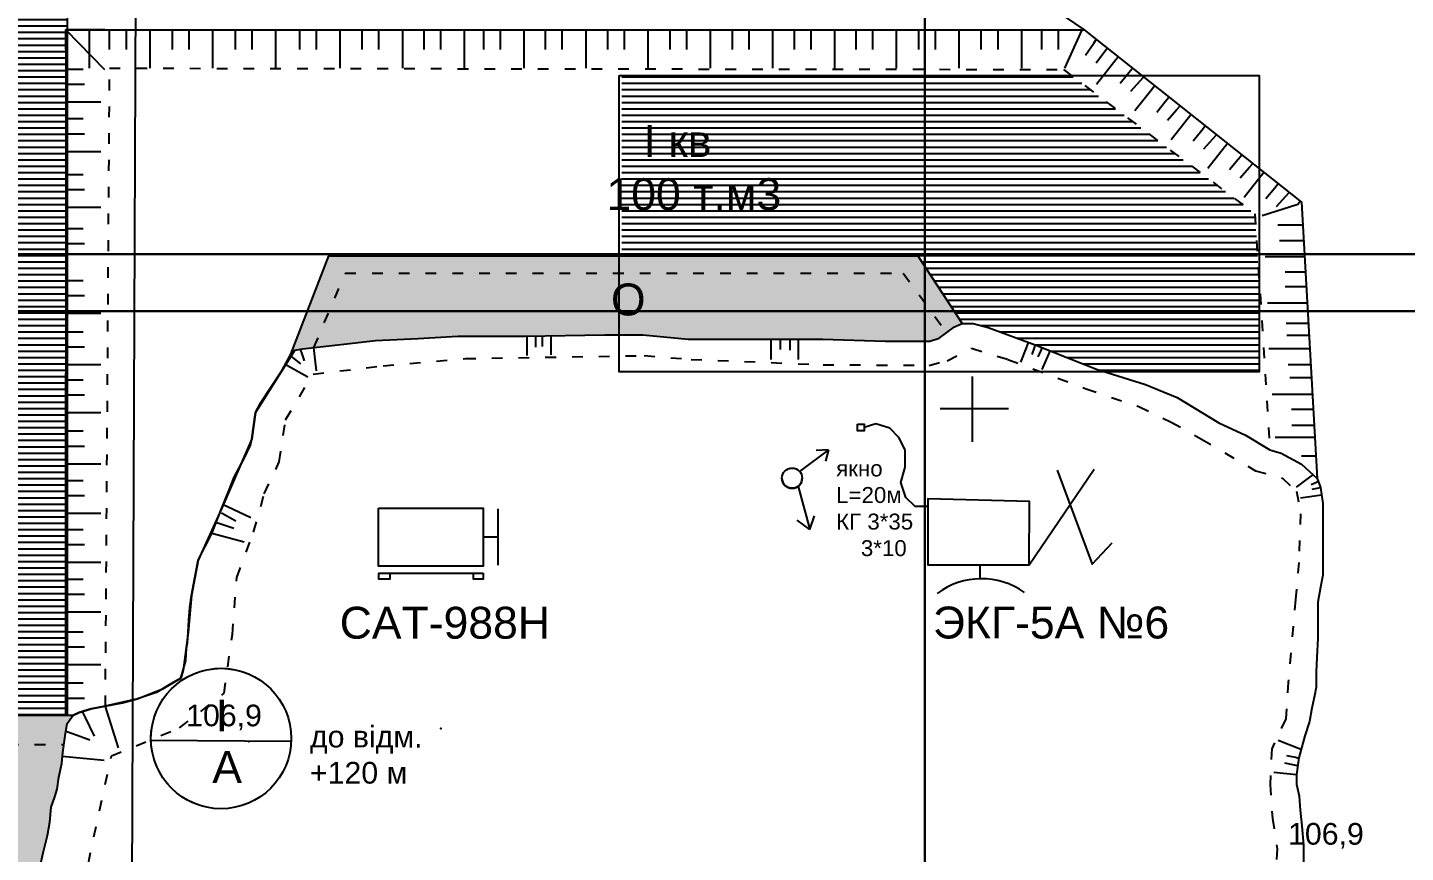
# Model space of a CAD drawing. Header units: millimetres. Extents: x 6127 to 9314, y 4730 to 7085.
# Drawn here: x 7051.8 to 7268, y 5930.4 to 6059.7 of the extents above; entities that cross this region are included whole.
import ezdxf

# ---------------------------------------------------------------- set-up
doc = ezdxf.new("R2010")
doc.units = ezdxf.units.MM
doc.header["$LTSCALE"] = 0.7
doc.linetypes.add('ACAD_ISO02W100', pattern=[15, 12, -3])
doc.linetypes.add('ACAD_ISO03W100', pattern=[30, 12, -18])
doc.layers.add('ИзосеймРадиус', color=90, linetype='Continuous', lineweight=30)
doc.layers.add('СейсмобезпечнаВідстань', color=210, linetype='Continuous', lineweight=30)
for name, color, linetype in [('Пикет', 7, 'Continuous'), ('свердловини', 7, 'Continuous'), ('чорн', 255, 'Continuous')]:
    doc.layers.add(name, color=color, linetype=linetype)
doc.styles.get("Standard").update_dxf_attribs({"font": 'arial.ttf'})
pattern_1 = [(0, (0, 0), (0, 1), [])]

msp = doc.modelspace()

# ---------------------------------------------------------------- hatches: boundary and pattern name
at = {"layer": 'чорн', "ltscale": 0.2, "transparency": 33554687}
h = msp.add_hatch(dxfattribs=at)
h.set_pattern_fill('_USER', color=8, pattern_type=0)
h.set_pattern_definition(pattern_1)
h.paths.add_polyline_path([(7058.05, 6088.44), (7033.33, 6088.44), (7033.33, 5952), (7058.05, 5952)])
h.paths.add_polyline_path([(7033.33, 6088.44), (7001.97, 6088.44), (7001.97, 6047.21), (7007.02, 6011.98), (7007.02, 5961.74), (7001.97, 5961.74), (7001.97, 5952), (7033.33, 5952)])
h = msp.add_hatch(dxfattribs=at)
h.set_pattern_fill('_USER', color=8, pattern_type=0)
h.set_pattern_definition(pattern_1)
h.paths.add_polyline_path([(7181.6, 5850.99), (7179.51, 5851.83), (7181.6, 5852.29), (7181.6, 5858.91), (7145.05, 5856.6), (7145.05, 5827.84), (7181.6, 5827.84)])
h.paths.add_polyline_path([(7181.6, 5888.85), (7145.05, 5888.85), (7145.05, 5856.6), (7181.6, 5858.91)])
h.paths.add_polyline_path([(7145.05, 5888.85), (7129.11, 5888.85), (7129.11, 5855.6), (7145.05, 5856.6)])
h.paths.add_polyline_path([(7145.05, 5856.6), (7129.11, 5855.6), (7129.11, 5849.54), (7131.31, 5849.77, -1.044193), (7134.09, 5849.89, -0.957677), (7131.31, 5849.77), (7129.11, 5849.54), (7129.11, 5827.84), (7145.05, 5827.84)])
h.paths.add_polyline_path([(7145.05, 5827.59), (7129.11, 5827.59), (7081.21, 5827.75), (7081.21, 5777.42), (7082.42, 5774.68), (7145.05, 5774.68)])
h.paths.add_polyline_path([(7181.6, 5825.85), (7181.6, 5827.59), (7145.05, 5827.59), (7145.05, 5774.68), (7181.55, 5774.68)])
h.paths.add_polyline_path([(7173.87, 5821.36, -1), (7175.33, 5821.36, -1)], flags=16)
h.paths.add_polyline_path([(7067.78, 5807.78, -0.419098), (7064.44, 5811.07, -0.411677), (7067.7, 5814.36), (7067.75, 5827.84), (7052.16, 5827.84), (7052.16, 5774.68), (7081.21, 5774.68), (7081.21, 5777.42)])
h.paths.add_polyline_path([(7081.21, 5827.84), (7067.75, 5827.84), (7067.7, 5814.36, -0.416754), (7071.02, 5811.07, -0.409346), (7067.78, 5807.78), (7081.21, 5777.42)], flags=17)
h.paths.add_polyline_path([(7244.35, 6030.54), (7215.59, 6052.2), (7192.93, 6052.2), (7192.93, 6021.67), (7198.43, 6013.31), (7200.17, 6013.31), (7202.49, 6012.67), (7209.9, 6009.96), (7215.29, 6007.83), (7219.49, 6006.17), (7220.87, 6005.73), (7245, 6005.73), (7245, 6020.49)])
h.paths.add_polyline_path([(7192.93, 6052.2), (7145.05, 6052.2), (7145.05, 6023.93), (7191.45, 6023.93), (7192.93, 6021.67)])
h.paths.add_polyline_path([(7130.05, 5798.08), (7159.97, 5798.08), (7159.97, 5816.74), (7130.05, 5816.74)], flags=9)
h.paths.add_polyline_path([(7167.51, 5821.76), (7178.45, 5821.75), (7178.46, 5828.75), (7167.52, 5828.77)], flags=9)
h.paths.add_polyline_path([(7140.61, 6028.36), (7170.53, 6028.36), (7170.53, 6047.01), (7140.61, 6047.01)], flags=9)
h = msp.add_hatch(color=8, dxfattribs=at)
h.dxf.hatch_style = 1
h.paths.add_polyline_path([(7099.05, 6023.93), (7093.36, 6009.13), (7093.74, 6009.14), (7094.92, 6009.34), (7101.44, 6010.08), (7106.4, 6010.64), (7113.07, 6010.99), (7119.28, 6011.32), (7124.67, 6011.32), (7129.86, 6011.32), (7142.35, 6011.56), (7148.34, 6011.56), (7155.42, 6010.89), (7165.54, 6010.89), (7176.59, 6010.89), (7186.33, 6010.56), (7193.37, 6010.56), (7194.83, 6011.02), (7196, 6011.9), (7197.21, 6012.8), (7198.43, 6013.31), (7191.45, 6023.93)])
h.paths.add_polyline_path([(7140.61, 6028.36), (7170.53, 6028.36), (7170.53, 6047.01), (7140.61, 6047.01)], flags=9)
h = msp.add_hatch(color=8, dxfattribs=at)
h.dxf.hatch_style = 1
h.paths.add_polyline_path([(7056.45, 5940.3), (7056.68, 5942.17), (7057.18, 5944.31), (7057.34, 5946.06), (7057.41, 5946.53), (7057.5, 5947.49), (7057.8, 5949.27), (7058.02, 5950.59), (7058.34, 5951.03), (7058.92, 5951.83), (7010.66, 5951.83), (7002.32, 5951.83), (6992.74, 5884.17), (6995.98, 5889.47), (6999.23, 5893.2), (7003.42, 5898.01), (7006.96, 5900.76), (7009.04, 5902.37), (7009.59, 5902.65), (7011.03, 5903.73), (7021.97, 5903.06), (7022.46, 5903.06), (7026.06, 5902.81), (7041.09, 5901.88), (7046.38, 5900.78), (7048.02, 5900.55), (7048.32, 5900.76), (7048.43, 5901.56), (7048.43, 5902.99), (7048.54, 5903.52), (7049.99, 5910.64), (7051.12, 5914.49), (7051.4, 5917.06), (7051.94, 5919.93), (7052.43, 5922.51), (7053.01, 5925.72), (7054.3, 5930.51), (7055.29, 5935.11), (7055.49, 5937.45), (7056.05, 5939.1)])
h.paths.add_polyline_path([(7042.04, 5904.6), (7055.62, 5904.59), (7055.63, 5911.59), (7042.04, 5911.61)], flags=24)

# ---------------------------------------------------------------- linework, layer by layer
at = {"color": 1, "ltscale": 0.2, "transparency": 33554687}
msp.add_lwpolyline([(7106.83, 5984.36), (7123.3, 5984.36), (7123.3, 5975.28), (7106.83, 5975.28)], close=True, dxfattribs=at)
for points in [[(7125.58, 5984.26), (7125.58, 5975.41)], [(7125.71, 5979.83), (7123.3, 5979.83)], [(7106.84, 5974.17), (7123.29, 5974.17)], [(7106.84, 5974.17), (7106.84, 5973.3), (7108.71, 5973.3), (7108.71, 5974.17)], [(7123.29, 5974.17), (7123.29, 5973.21), (7121.75, 5973.21), (7121.75, 5974.17)]]:
    msp.add_lwpolyline(points, dxfattribs=at)
at = {"color": 3, "ltscale": 0.2, "transparency": 33554687}
for centre, radius in [((7031.15, 6019.46), 550), ((7118.46, 5800.5), 553)]:
    msp.add_circle(centre, radius, dxfattribs=at)
at = {"layer": 'ИзосеймРадиус', "color": 6, "lineweight": 40, "ltscale": 0.2, "transparency": 33554687}
for centre in [(7199.06, 6028.97), (7033.19, 6020.11)]:
    msp.add_ellipse(centre, major_axis=(6.57, -414.64), ratio=0.737732, dxfattribs=at)
at = {"layer": 'Пикет', "color": 7, "linetype": 'ACAD_ISO02W100', "ltscale": 0.2}
for p in [(7116.64, 5949.82), (7086.51, 5947.78)]:
    msp.add_point(p, dxfattribs=at)
at = {"layer": 'свердловини', "color": 7, "ltscale": 0.5}
msp.add_line((7069.19, 6181.27), (7067.7, 5814.36), dxfattribs=at)
at = {"layer": 'СейсмобезпечнаВідстань', "color": 6, "ltscale": 0.2, "transparency": 33554687}
for p, q in [((7192.57, 6443.6), (7192.57, 5614.47)), ((6893.16, 6024.18), (7505.02, 6024.18)), ((6727.3, 6015.26), (7339.11, 6015.26))]:
    msp.add_line(p, q, dxfattribs=at)
at = {"layer": 'чорн', "color": 7, "lineweight": 0, "ltscale": 0.2}
for p, q in [((7069.19, 6181.27), (7068.13, 5921.73)), ((7182, 5996.49), (7181.98, 5997.52)), ((7181.98, 5997.52), (7183.03, 5997.52)), ((7183.03, 5997.52), (7183.04, 5997)), ((7183.04, 5997), (7183.05, 5996.49)), ((7183.05, 5996.49), (7182, 5996.49))]:
    msp.add_line(p, q, dxfattribs=at)
at = {"layer": 'чорн', "color": 1, "ltscale": 0.2, "transparency": 33554687}
for p, q in [((7057.79, 6059.36), (7063.89, 6053.16)), ((7057.79, 6056.31), (7057.79, 6059.36)), ((7061.52, 6053.36), (7061.52, 6059.36)), ((7064.67, 6056.31), (7064.67, 6059.36)), ((7067.3, 6056.31), (7067.3, 6059.36)), ((7071.02, 6053.36), (7071.02, 6059.36)), ((7074.51, 6056.31), (7074.51, 6059.36)), ((7077.14, 6056.31), (7077.14, 6059.36)), ((7080.86, 6053.36), (7080.86, 6059.36)), ((7084.4, 6056.31), (7084.4, 6059.36)), ((7087.03, 6056.31), (7087.03, 6059.36)), ((7090.75, 6053.36), (7090.75, 6059.36)), ((7094.51, 6056.31), (7094.51, 6059.36)), ((7097.14, 6056.31), (7097.14, 6059.36)), ((7100.86, 6053.36), (7100.86, 6059.36)), ((7104.3, 6056.31), (7104.3, 6059.36)), ((7106.92, 6056.31), (7106.92, 6059.36)), ((7110.65, 6053.36), (7110.65, 6059.36)), ((7114, 6056.31), (7114, 6059.36)), ((7116.63, 6056.31), (7116.63, 6059.36)), ((7120.35, 6053.36), (7120.35, 6059.36)), ((7123.36, 6056.31), (7123.36, 6059.36)), ((7125.99, 6056.31), (7125.99, 6059.36)), ((7129.71, 6053.36), (7129.71, 6059.36)), ((7133.07, 6056.31), (7133.07, 6059.36)), ((7135.69, 6056.31), (7135.69, 6059.36)), ((7139.42, 6053.36), (7139.42, 6059.36)), ((7142.82, 6056.31), (7142.82, 6059.36)), ((7145.45, 6056.31), (7145.45, 6059.36)), ((7149.17, 6053.36), (7149.17, 6059.36)), ((7152.6, 6056.31), (7152.6, 6059.36)), ((7155.22, 6056.31), (7155.22, 6059.36)), ((7158.95, 6053.36), (7158.95, 6059.36)), ((7162.37, 6056.31), (7162.37, 6059.36)), ((7165, 6056.31), (7165, 6059.36)), ((7168.72, 6053.36), (7168.72, 6059.36)), ((7172.1, 6056.31), (7172.1, 6059.36)), ((7174.72, 6056.31), (7174.72, 6059.36)), ((7178.45, 6053.36), (7178.45, 6059.36)), ((7181.8, 6056.31), (7181.8, 6059.36)), ((7184.43, 6056.31), (7184.43, 6059.36)), ((7188.15, 6053.36), (7188.15, 6059.36)), ((7191.61, 6056.31), (7191.61, 6059.36)), ((7194.24, 6056.31), (7194.24, 6059.36)), ((7197.96, 6053.36), (7197.96, 6059.36)), ((7201.43, 6056.31), (7201.43, 6059.36)), ((7204.06, 6056.31), (7204.06, 6059.36)), ((7207.78, 6053.36), (7207.78, 6059.36)), ((7210.91, 6056.31), (7210.91, 6059.36)), ((7213.53, 6056.31), (7213.53, 6059.36)), ((7214.56, 6053.36), (7217.26, 6059.36)), ((7217.77, 6055.43), (7219.06, 6057.3)), ((7219.06, 6057.3), (7219.45, 6057.86)), ((7219.44, 6054.23), (7220.81, 6056.04)), ((7220.81, 6056.04), (7221.16, 6056.51)), ((7222.55, 6054.71), (7222.89, 6055.14)), ((7060.51, 6053.17), (7057.76, 6053.17)), ((7219.48, 6050.85), (7222.55, 6054.71)), ((7224.6, 6052.69), (7225.15, 6053.36)), ((7060.74, 6050.81), (7057.74, 6050.81)), ((7223.24, 6051.02), (7224.6, 6052.69)), ((7224.91, 6049.76), (7226.35, 6051.36)), ((7226.35, 6051.36), (7226.89, 6051.97)), ((7225.53, 6046.72), (7228.23, 6050.13)), ((7228.23, 6050.13), (7228.61, 6050.62)), ((7228.26, 6050.18), (7228.61, 6050.62)), ((7230.32, 6048.17), (7230.86, 6048.83)), ((7063.3, 6048.03), (7057.73, 6048.03)), ((7228.95, 6046.49), (7230.32, 6048.17)), ((7230.62, 6045.23), (7232.06, 6046.84)), ((7232.06, 6046.84), (7232.61, 6047.45)), ((7060.51, 6045.4), (7057.76, 6045.4)), ((7231.24, 6042.19), (7233.94, 6045.61)), ((7233.94, 6045.61), (7234.32, 6046.09)), ((7233.98, 6045.66), (7234.32, 6046.09)), ((7236.03, 6043.64), (7236.57, 6044.31)), ((7060.74, 6043.04), (7057.74, 6043.04)), ((7234.66, 6041.97), (7236.03, 6043.64)), ((7236.34, 6040.71), (7237.77, 6042.31)), ((7237.77, 6042.31), (7238.32, 6042.93)), ((7063.3, 6040.26), (7057.73, 6040.26)), ((7236.95, 6037.67), (7239.65, 6041.08)), ((7239.65, 6041.08), (7240.03, 6041.57)), ((7239.69, 6041.14), (7240.03, 6041.57)), ((7240.38, 6037.45), (7241.74, 6039.12)), ((7241.74, 6039.12), (7242.29, 6039.79)), ((7243.48, 6037.79), (7244.03, 6038.4)), ((7060.51, 6036.63), (7057.76, 6036.63)), ((7242.05, 6036.19), (7243.48, 6037.79)), ((7242.66, 6033.15), (7245.36, 6036.56)), ((7245.36, 6036.56), (7245.75, 6037.05)), ((7245.4, 6036.61), (7245.75, 6037.05)), ((7060.74, 6034.27), (7057.74, 6034.27)), ((7246.09, 6032.93), (7247.46, 6034.6)), ((7247.46, 6034.6), (7248, 6035.26)), ((7249.2, 6033.27), (7249.75, 6033.88)), ((7063.3, 6031.49), (7057.73, 6031.49)), ((7245.51, 6030.26), (7251.08, 6032.04)), ((7247.76, 6031.66), (7249.2, 6033.27)), ((7251.08, 6032.04), (7251.46, 6032.52)), ((7060.51, 6028.19), (7057.76, 6028.19)), ((7247.97, 6028.78), (7251.86, 6028.78)), ((7060.74, 6025.83), (7057.74, 6025.83)), ((7248.21, 6026.34), (7251.99, 6026.34)), ((7245.99, 6023.85), (7252.13, 6023.85)), ((7249.1, 6021.4), (7252.27, 6021.4)), ((7060.51, 6020.03), (7057.76, 6020.03)), ((7249.1, 6019.15), (7252.4, 6019.15)), ((7060.74, 6017.67), (7057.74, 6017.67)), ((7246.34, 6016.55), (7252.55, 6016.55)), ((7063.3, 6014.89), (7057.73, 6014.89)), ((7060.51, 6011.97), (7057.76, 6011.97)), ((7249.26, 6013.36), (7252.73, 6013.36)), ((7249.38, 6011.5), (7252.84, 6011.5)), ((7060.74, 6009.6), (7057.74, 6009.6)), ((7246.52, 6009.39), (7252.96, 6009.39)), ((7063.3, 6006.83), (7057.73, 6006.83)), ((7249.57, 6006.89), (7253.1, 6006.89)), ((7060.51, 6004.44), (7057.76, 6004.44)), ((7249.82, 6004.84), (7253.21, 6004.84)), ((7060.74, 6002.08), (7057.74, 6002.08)), ((7247.08, 6002.23), (7253.36, 6002.23)), ((7063.3, 5999.31), (7057.73, 5999.31)), ((7250.07, 5999.87), (7253.5, 5999.87)), ((7250.13, 5997.39), (7253.64, 5997.39)), ((7060.51, 5996.41), (7057.76, 5996.41)), ((7247.52, 5995.47), (7253.75, 5995.47)), ((7060.74, 5994.05), (7057.74, 5994.05)), ((7251.68, 5992.55), (7253.91, 5992.55)), ((7063.3, 5991.27), (7057.73, 5991.27)), ((7060.51, 5988.67), (7057.76, 5988.67)), ((7060.74, 5986.31), (7057.74, 5986.31)), ((7063.3, 5983.53), (7057.73, 5983.53)), ((7060.51, 5980.97), (7057.76, 5980.97)), ((7060.74, 5978.61), (7057.74, 5978.61)), ((7063.3, 5975.83), (7057.73, 5975.83)), ((7060.51, 5973.18), (7057.76, 5973.18)), ((7060.74, 5970.81), (7057.74, 5970.81)), ((7063.3, 5968.04), (7057.73, 5968.04)), ((7060.51, 5964.93), (7057.76, 5964.93)), ((7060.74, 5962.56), (7057.74, 5962.56)), ((7063.3, 5959.79), (7057.73, 5959.79)), ((7060.51, 5956.89), (7057.76, 5956.89)), ((7060.74, 5954.53), (7057.74, 5954.53))]:
    msp.add_line(p, q, dxfattribs=at)
at = {"layer": 'чорн', "color": 18, "ltscale": 0.2, "true_color": 0x000000, "transparency": 33554687}
for p, q in [((7130.16, 6008.32), (7130.16, 6011.32)), ((7131.52, 6009.6), (7131.52, 6011.35)), ((7132.6, 6009.71), (7132.6, 6011.37)), ((7133.93, 6008.4), (7133.93, 6011.4)), ((7168.46, 6007.66), (7168.46, 6010.89)), ((7169.91, 6009.24), (7169.91, 6010.89)), ((7171.44, 6009.15), (7171.44, 6010.89)), ((7172.76, 6007.66), (7172.76, 6010.89)), ((7208.53, 6009.5), (7208.86, 6010.34)), ((7209.8, 6009.5), (7209.9, 6009.96)), ((7093.42, 6008.01), (7093.16, 6008.22)), ((7094.67, 6007.02), (7093.42, 6008.01)), ((7094.86, 6008.56), (7094.63, 6009.29)), ((7095.22, 6007.47), (7094.86, 6008.56)), ((7096.76, 6009.11), (7096.71, 6009.55)), ((7097.11, 6005.91), (7096.76, 6009.11)), ((7207.64, 6007.26), (7208.53, 6009.5)), ((7209.42, 6008.47), (7209.8, 6009.5)), ((7210.34, 6008.1), (7210.75, 6008.99)), ((7210.75, 6008.99), (7210.99, 6009.53)), ((7210.99, 6006.09), (7212.02, 6008.5)), ((7212.02, 6008.5), (7212.25, 6009.03)), ((7092.6, 6006.67), (7092.29, 6006.84)), ((7095.75, 6004.9), (7092.6, 6006.67)), ((7250.9, 5987.67), (7253.17, 5989.37)), ((7253.17, 5989.37), (7253.48, 5989.6)), ((7253.18, 5988.07), (7254.12, 5988.5)), ((7251.52, 5985.97), (7254.45, 5986.41)), ((7253.36, 5987.34), (7254.66, 5987.6)), ((7254.45, 5986.41), (7254.82, 5986.46)), ((7083.16, 5984.56), (7082.5, 5984.87)), ((7086.83, 5982.84), (7083.16, 5984.56)), ((7081.82, 5981.93), (7081.37, 5982.07)), ((7084.14, 5981.18), (7081.82, 5981.93)), ((7084.45, 5982.33), (7082.24, 5983.56)), ((7085.8, 5979.01), (7080.69, 5980.39)), ((7060.86, 5951.61), (7060.44, 5952.48)), ((7062.32, 5948.58), (7060.86, 5951.61)), ((7064.24, 5952.57), (7064.01, 5953.29)), ((7066.08, 5946.77), (7064.24, 5952.57)), ((7058.99, 5948.93), (7057.81, 5949.35)), ((7061.59, 5947.99), (7058.99, 5948.93)), ((7247.98, 5947.95), (7251.2, 5946.7)), ((7057.82, 5945.34), (7057.28, 5945.39)), ((7063.83, 5944.76), (7057.82, 5945.34)), ((7249.31, 5945.57), (7250.72, 5945.28)), ((7250.72, 5945.28), (7251.23, 5945.17)), ((7251.2, 5946.7), (7251.61, 5946.55)), ((7247.32, 5942.97), (7250.89, 5942.57)), ((7249.02, 5944.43), (7250.79, 5944.05)), ((7250.79, 5944.05), (7251.07, 5943.98))]:
    msp.add_line(p, q, dxfattribs=at)
at = {"layer": 'чорн', "color": 7, "ltscale": 0.2, "transparency": 33554687}
for p, q in [((7199.99, 6004.99), (7199.99, 5994.99)), ((7194.99, 5999.99), (7204.99, 5999.99)), ((7194.99, 5999.99), (7194.99, 5999.99)), ((7194.99, 5999.99), (7199.99, 5999.99))]:
    msp.add_line(p, q, dxfattribs=at)
at = {"layer": 'чорн', "color": 1, "lineweight": 0, "ltscale": 0.2}
for p, q in [((7184.88, 5997.56), (7183.04, 5997)), ((7183.04, 5997), (7184.88, 5997.56)), ((7187.09, 5996.92), (7184.88, 5997.56)), ((7184.88, 5997.56), (7187.09, 5996.92)), ((7188.48, 5995.46), (7187.09, 5996.92)), ((7187.09, 5996.92), (7188.48, 5995.46)), ((7189.51, 5993.5), (7188.48, 5995.46)), ((7188.48, 5995.46), (7189.51, 5993.5)), ((7189.5, 5990.81), (7189.51, 5993.5)), ((7189.51, 5993.5), (7189.5, 5990.81)), ((7188.82, 5988.4), (7189.5, 5990.81)), ((7189.5, 5990.81), (7188.82, 5988.4)), ((7189.6, 5986.05), (7188.82, 5988.4)), ((7188.82, 5988.4), (7189.6, 5986.05)), ((7191.03, 5984.64), (7189.6, 5986.05)), ((7189.6, 5986.05), (7191.03, 5984.64)), ((7193.04, 5984.64), (7191.03, 5984.64)), ((7191.03, 5984.64), (7193.04, 5984.64)), ((7193.03, 5975.49), (7193.04, 5984.64)), ((7193.04, 5984.64), (7193.04, 5985.83)), ((7193.04, 5985.83), (7208.98, 5985.41)), ((7208.98, 5985.41), (7208.96, 5975.48)), ((7208.96, 5975.48), (7193.03, 5975.49))]:
    msp.add_line(p, q, dxfattribs=at)
at = {"layer": 'чорн', "ltscale": 0.2, "transparency": 33554687}
msp.add_line((7254.12, 5988.5), (7254.28, 5988.58), dxfattribs=at)
at = {"layer": 'чорн', "color": 5, "ltscale": 0.2}
msp.add_line((7071.15, 5947.99), (7093.16, 5947.81), dxfattribs=at)
at = {"layer": 'чорн', "color": 1, "ltscale": 0.2, "transparency": 33554687}
for points in [[(6993.87, 6059.36), (6987.48, 6095.08), (7164.99, 6095.08), (7217.56, 6059.36)], [(7063.91, 6059.36), (7057.79, 6059.36), (7057.73, 5951.75)], [(7057.79, 6059.36), (7217.56, 6059.36), (7251.65, 6032.37), (7254.11, 5989.02)], [(7093.74, 6009.14), (7093.74, 6009.14), (7087.57, 5999.34), (7087, 5995.21), (7082.24, 5984.25), (7078.57, 5976.21), (7077.54, 5970.68), (7076.98, 5964.87), (7076.23, 5958.97), (7075.82, 5957.72), (7074.29, 5956.8), (7072.01, 5955.43), (7069.04, 5954.44), (7063.96, 5953.29), (7061.78, 5952.88), (7059.87, 5952.31), (7058.92, 5951.83)], [(7058.92, 5951.83), (7010.66, 5951.83), (7002.32, 5951.83)]]:
    msp.add_lwpolyline(points, dxfattribs=at)
at = {"layer": 'чорн', "color": 6, "ltscale": 0.2, "transparency": 33554687}
for points in [[(7058.05, 6088.44), (7001.97, 6088.44), (7001.97, 5952), (7058.05, 5952)], [(7144.59, 6052.2), (7245, 6052.2), (7245, 6005.73), (7144.59, 6005.73)]]:
    msp.add_lwpolyline(points, close=True, dxfattribs=at)
at = {"layer": 'чорн', "color": 1, "linetype": 'ACAD_ISO03W100', "ltscale": 0.2, "transparency": 33554687}
msp.add_lwpolyline([(7064.01, 5953.29), (7064.67, 6053.36), (7214.31, 6053.16), (7244.35, 6030.54), (7246.72, 5993.51)], dxfattribs=at)
at = {"layer": 'чорн', "color": 18, "ltscale": 0.2, "true_color": 0x000000, "transparency": 33554687}
msp.add_lwpolyline([(7093.11, 6008.5), (7099.05, 6023.93), (7191.45, 6023.93), (7198.43, 6013.31)], dxfattribs=at)
at = {"layer": 'чорн', "color": 18, "linetype": 'ACAD_ISO03W100', "ltscale": 0.2, "true_color": 0x000000, "transparency": 33554687}
for points in [[(7096.71, 6009.55), (7101.64, 6021.19), (7189.17, 6021.19), (7196, 6011.9)], [(6999.23, 5893.2), (7006.71, 5947.29), (7057.51, 5947.29)]]:
    msp.add_lwpolyline(points, dxfattribs=at)
at = {"layer": 'чорн', "color": 7, "ltscale": 0.2, "transparency": 33554687}
for points in [[(7053.7, 5927.99), (7054.3, 5930.51), (7054.91, 5933.02), (7055.29, 5935.11), (7055.49, 5937.45), (7056.05, 5939.1), (7056.45, 5940.3), (7056.68, 5942.17), (7057.18, 5944.31), (7057.34, 5946.06), (7057.69, 5948.63), (7058.02, 5950.59), (7058.34, 5951.03), (7058.92, 5951.83), (7059.87, 5952.31), (7061.78, 5952.88), (7063.96, 5953.29), (7066.68, 5953.81), (7069.04, 5954.44), (7071.5, 5955.43), (7073.01, 5956.03), (7075.82, 5957.72), (7076.23, 5958.97), (7076.61, 5960.49), (7076.72, 5962.41), (7076.87, 5963.25), (7076.98, 5964.87), (7077.11, 5966.78), (7077.25, 5968.8), (7077.54, 5970.68), (7078.57, 5976.21), (7080.69, 5980.39), (7082.24, 5984.25), (7083.36, 5987.07), (7084.23, 5989.24), (7085.75, 5992.02), (7086.78, 5994.22), (7087, 5995.21), (7087.57, 5999.34), (7088.32, 6000.84), (7091.69, 6005.91), (7093.11, 6008.5), (7093.34, 6008.91), (7093.74, 6009.14), (7094.92, 6009.34), (7101.44, 6010.08), (7106.4, 6010.64), (7113.07, 6010.99), (7119.28, 6011.32), (7124.67, 6011.32), (7129.86, 6011.32), (7142.35, 6011.56), (7148.34, 6011.56), (7155.42, 6010.89), (7165.54, 6010.89), (7176.59, 6010.89), (7186.33, 6010.56), (7193.37, 6010.56), (7194.83, 6011.02), (7196, 6011.9), (7197.21, 6012.8), (7198.43, 6013.31), (7200.17, 6013.31), (7202.49, 6012.67), (7209.9, 6009.96), (7215.29, 6007.83), (7219.49, 6006.17), (7227.17, 6003.74), (7232.17, 6001.7), (7238.69, 5997.75), (7242.87, 5995.81), (7246.72, 5993.51), (7248.5, 5992.99), (7251.65, 5991.26), (7254.11, 5989.02), (7254.66, 5987.6), (7255.02, 5985.1), (7255.02, 5982.1), (7255.02, 5979.04), (7255.02, 5976.35), (7255.02, 5973.84), (7254.66, 5971.95), (7254.22, 5969.61), (7254.22, 5966.67), (7254.22, 5963.96), (7254.07, 5960.94), (7253.96, 5958.67), (7253.96, 5957.77), (7253.96, 5956.29), (7253.73, 5954.91), (7253.27, 5952.99), (7252.91, 5950.92), (7252.18, 5948.63), (7251.24, 5945.22), (7250.89, 5942.57), (7250.89, 5941.09), (7251.29, 5939.18), (7251.48, 5936.99), (7251.7, 5934.53), (7251.97, 5931.49), (7251.97, 5928.79)], [(7199.99, 6004.44), (7199.99, 5994.77)], [(7195.15, 5999.99), (7205.68, 5999.99)]]:
    msp.add_lwpolyline(points, dxfattribs=at)
at = {"layer": 'чорн', "color": 7, "linetype": 'ACAD_ISO03W100', "ltscale": 0.2, "transparency": 33554687}
msp.add_lwpolyline([(7060.45, 5924.58), (7064.94, 5945.49), (7075.64, 5949.91), (7082.63, 5955.32), (7083.93, 5964.53), (7084.63, 5973.5), (7087.26, 5980.59), (7088.94, 5986.63), (7091.28, 5991.62), (7092.29, 5998.23), (7096.6, 6005.39), (7107.61, 6006.68), (7120.43, 6007.82), (7148.51, 6008.29), (7155.89, 6007.69), (7176.61, 6006.86), (7193.25, 6006.76), (7196.08, 6007.49), (7199.91, 6009.44), (7205.58, 6007.7), (7217.88, 6003.08), (7226.14, 6000.28), (7231.2, 5997.86), (7235.99, 5995.18), (7244.47, 5990.22), (7248.68, 5989.06), (7250.89, 5987.01), (7251.52, 5983.47), (7251.26, 5975.85), (7250.73, 5970.01), (7249.57, 5957.09), (7249.2, 5951.34), (7246.99, 5946.61), (7246.73, 5941.02), (7247.1, 5935.71), (7247.83, 5930.91), (7247.41, 5923.42)], dxfattribs=at)
at = {"layer": 'чорн', "color": 7, "ltscale": 0.2}
msp.add_lwpolyline([(7181.98, 5997.52), (7183.03, 5997.52), (7183.05, 5996.49), (7182, 5996.49)], close=True, dxfattribs=at)
at = {"layer": 'чорн', "color": 1, "ltscale": 0.2}
for points in [[(7193.04, 5985.83), (7193.03, 5975.49), (7208.96, 5975.48), (7208.98, 5985.41), (7193.04, 5985.83), (7193.04, 5984.64), (7191.03, 5984.64), (7189.6, 5986.05), (7188.82, 5988.4), (7189.5, 5990.81), (7189.51, 5993.5), (7188.48, 5995.46), (7187.09, 5996.92), (7184.88, 5997.56), (7183.03, 5997)], [(7208.96, 5975.48), (7219.15, 5990.48)], [(7213.35, 5990.31), (7218.82, 5975.6), (7221.96, 5978.9)], [(7201.27, 5973.28), (7201.27, 5975.49)]]:
    msp.add_lwpolyline(points, dxfattribs=at)
at = {"layer": 'чорн', "color": 7, "ltscale": 0.2}
for points in [[(7177.46, 5993.49), (7172.92, 5990.12)], [(7177.46, 5993.49), (7175.5, 5993.42)], [(7177.46, 5993.49), (7177, 5991.72)], [(7172.68, 5987.78), (7174.54, 5981)], [(7174.54, 5981), (7172.55, 5982.5)], [(7174.54, 5981), (7175.24, 5983.17)]]:
    msp.add_lwpolyline(points, dxfattribs=at)
at = {"layer": 'чорн', "ltscale": 0.2}
msp.add_circle((7171.74, 5989.06), 1.59, dxfattribs=at)
at = {"layer": 'чорн', "color": 5, "ltscale": 0.2}
msp.add_circle((7082.16, 5948.23), 11.01, dxfattribs=at)
at = {"layer": 'чорн', "color": 255, "lineweight": 0, "ltscale": 0.2}
msp.add_arc((7171.74, 5989.06), 1.59, 0, 180, dxfattribs=at)
at = {"layer": 'чорн', "color": 7, "ltscale": 0.2}
msp.add_arc((7171.74, 5989.06), 1.59, 180, 0, dxfattribs=at)
at = {"layer": 'чорн', "color": 1, "ltscale": 0.2}
msp.add_arc((7201.47, 5961.6), 11.69, 54.6841, 126.6921, dxfattribs=at)
at = {"layer": 'чорн', "color": 5, "lineweight": 0, "ltscale": 0.2}
for start, end in [(66.7131, 180), (180, 255.1027)]:
    msp.add_arc((7082.16, 5948.23), 11.01, start, end, dxfattribs=at)

# ---------------------------------------------------------------- texts
at = {"color": 1, "ltscale": 0.2, "transparency": 33554687, "insert": (7100.77, 5968.89), "char_height": 5, "attachment_point": 1}
msp.add_mtext_dynamic_manual_height_columns('CAT-988H', width=65.994, gutter_width=12.5, heights=[0], dxfattribs=at)
at = {"layer": 'чорн', "color": 1, "ltscale": 0.2, "char_height": 5, "attachment_point": 1}
for s, width, insert in [('   I кв\\P100 т.м3', 64.539, (7142.62, 6044.44)), ('ЭКГ-5А №6', 35.169, (7193.85, 5968.92))]:
    msp.add_mtext_dynamic_manual_height_columns(s, width=width, gutter_width=12.5, heights=[0], dxfattribs=dict(at, insert=insert))
at = {"layer": 'чорн', "color": 1, "ltscale": 0.2, "transparency": 33554687, "insert": (7143.33, 6019.59), "char_height": 5, "attachment_point": 1}
msp.add_mtext_dynamic_manual_height_columns('{\\C256;\\c0;О}', width=25.692, gutter_width=12.5, heights=[12.17], dxfattribs=at)
at = {"layer": 'чорн', "ltscale": 0.2, "insert": (7178.66, 5991.84), "char_height": 2.5, "attachment_point": 1}
msp.add_mtext_dynamic_manual_height_columns('{\\C7;якно\\PL=20м\\PКГ 3*35\\P    3*10}', width=18.9821, gutter_width=12.5, heights=[0], dxfattribs=at)
at = {"layer": 'чорн', "color": 7, "ltscale": 0.2, "transparency": 33554687, "char_height": 3.4, "attachment_point": 1, "rotation": 359.9325}
for insert in [(7076.68, 5953.56), (7249.56, 5934.99)]:
    msp.add_mtext_dynamic_manual_height_columns('106,9', width=2.4374, gutter_width=12.5, heights=[0], dxfattribs=dict(at, insert=insert))
at = {"layer": 'чорн', "color": 5, "ltscale": 0.2, "char_height": 5, "attachment_point": 1, "rotation": 359.9325}
for s, insert in [('I', (7081.31, 5954.35)), ('А', (7080.78, 5946.27))]:
    msp.add_mtext_dynamic_manual_height_columns(s, width=2.4374, gutter_width=12.5, heights=[0], dxfattribs=dict(at, insert=insert))
at = {"layer": 'чорн', "color": 7, "ltscale": 0.2, "insert": (7096.11, 5950.24), "char_height": 3.4, "attachment_point": 1, "rotation": 359.9325}
msp.add_mtext_dynamic_manual_height_columns('до відм. +120 м', width=19.4098, gutter_width=12.5, heights=[0], dxfattribs=at)

doc.saveas('drawing.dxf')
